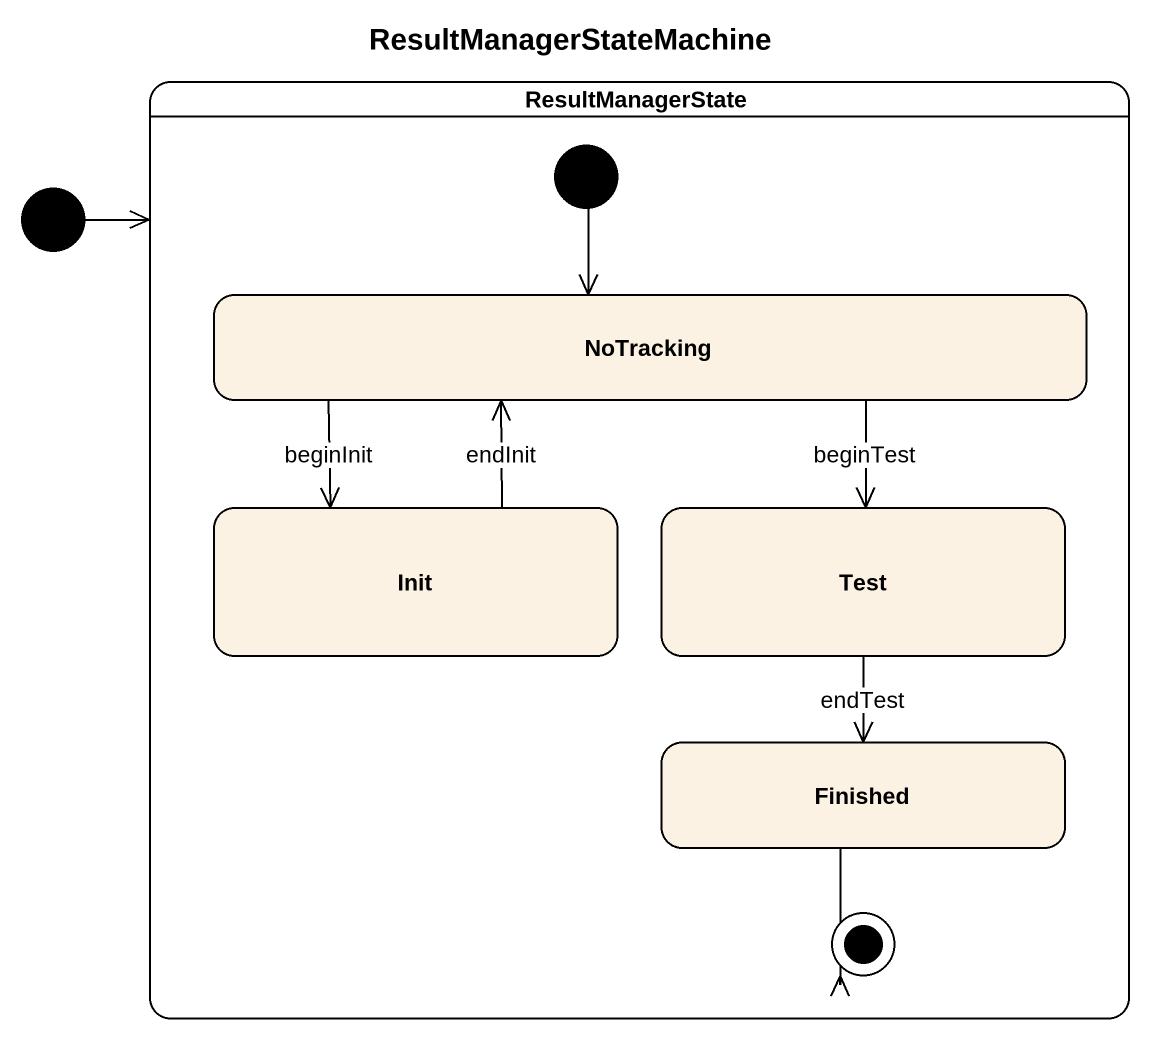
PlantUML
@startuml
title ResultManagerStateMachine
hide empty description
state ResultManagerState {
  state NoTracking
  state Init
  state Test
  state Finished
  [*] --> NoTracking
  Finished --> [*]
}
[*] -right-> ResultManagerState
NoTracking --> Init : beginInit
NoTracking --> Test : beginTest
Init -up-> NoTracking : endInit
Test --> Finished : endTest
@enduml
